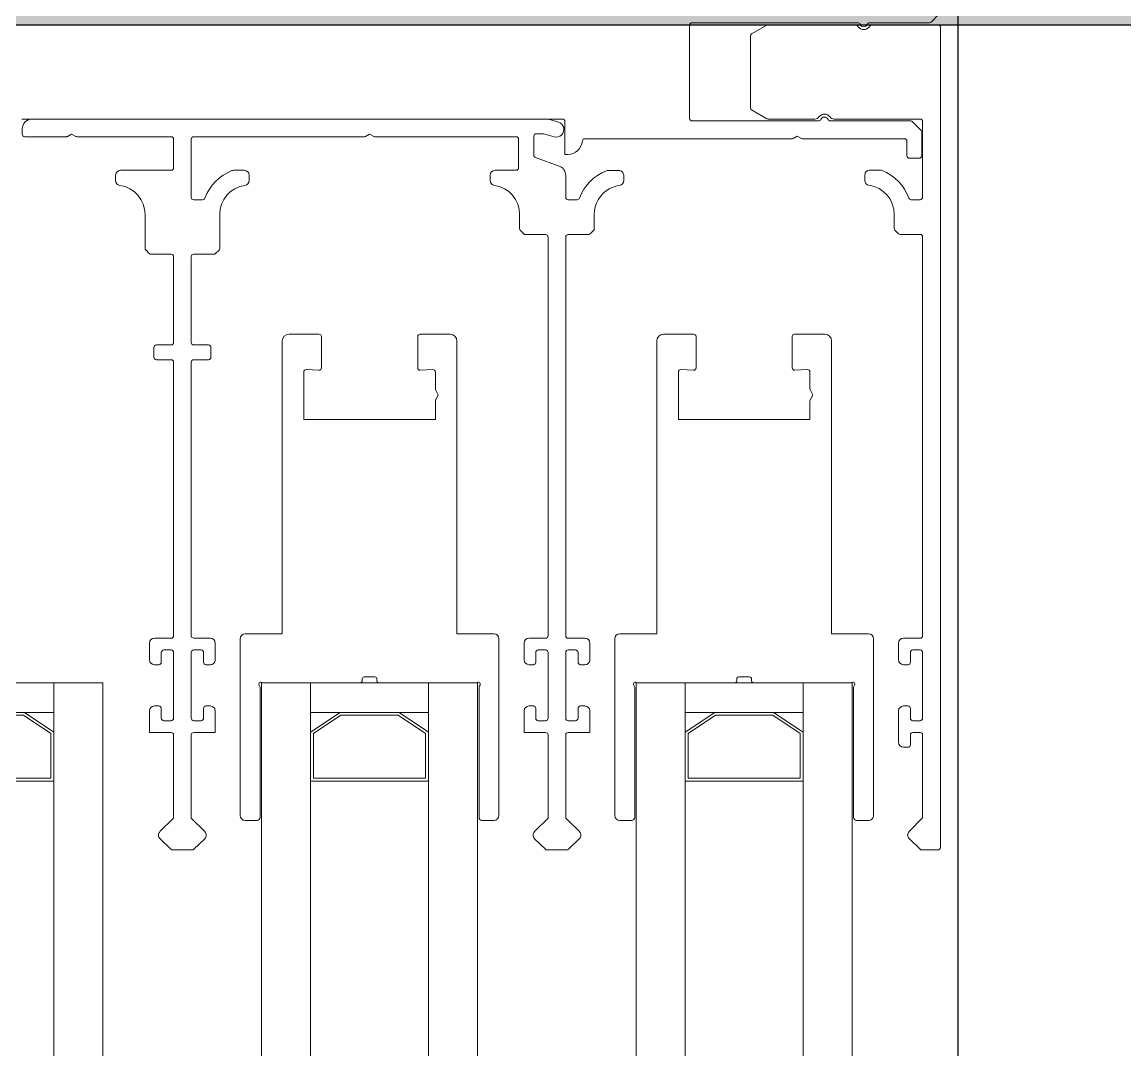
# Model space of a CAD drawing. Header units: centimetres. Extents: x 405464 to 563355, y 50011 to 66875.
# Drawn here: x 518318.74 to 518329.97, y 53068.73 to 53079.19 of the extents above; entities that cross this region are included whole.
import ezdxf
from ezdxf.enums import TextEntityAlignment as Align

# ---------------------------------------------------------------- set-up
doc = ezdxf.new("R2010")
doc.units = ezdxf.units.CM
doc.layers.get('0').update_dxf_attribs({"lineweight": 9})
for name, color, linetype, lineweight in [('0-KRCN-MİMARİ-220526', 8, 'Continuous', 9), ('A_Pencere Doğrama-Ex', 140, 'Continuous', 15), ('GC_Cephe_Sandvic_Panel', 151, 'Continuous', 25), ('M00_Mahal_No$0$MH_Alan', 51, 'Continuous', 9)]:
    doc.layers.add(name, color=color, linetype=linetype, lineweight=lineweight)
doc.layers.add('profil_k', color=30, linetype='Continuous')
doc.styles.add('M00_Mahal_No$0$Kalin01', font='swissk.ttf')
doc.styles.add('M00_Mahal_No$0$Normal', font='swiss.ttf')
doc.styles.add('MAHAL', font='swissc.ttf')

# ---------------------------------------------------------------- blocks, each defined once
blk = doc.blocks.new('1_etap')
at = {"layer": 'profil_k'}
blk.add_hatch(color=8, dxfattribs=at).paths.add_polyline_path([(1451.4, 760.332), (1451.4, 759.8), (1432.612, 759.8), (1428, 759.8), (1428, 760), (1451.2, 760), (1451.2, 760.132), (1449.46, 760.132), (1449.46, 762.332), (1449.66, 762.332), (1449.66, 760.332)])
at = {"color": 8}
for p, q in [((1439.812, 759.913), (1439.727, 759.827)), ((1439.812, 759.913), (1439.727, 759.827)), ((1437.266, 759.795), (1437.266, 758.845)), ((1437.266, 759.795), (1437.266, 758.845)), ((1438.979, 759.82), (1437.291, 759.82)), ((1438.979, 759.82), (1437.291, 759.82)), ((1438.052, 759.797), (1437.897, 759.707)), ((1438.052, 759.797), (1437.897, 759.707)), ((1438.942, 759.8), (1438.064, 759.8)), ((1438.942, 759.8), (1438.064, 759.8)), ((1439.709, 759.82), (1439.099, 759.82)), ((1439.709, 759.82), (1439.099, 759.82)), ((1439.794, 759.8), (1439.137, 759.8)), ((1439.794, 759.8), (1439.137, 759.8)), ((1439.819, 751.425), (1439.819, 759.775)), ((1439.819, 751.425), (1439.819, 759.775)), ((1437.884, 759.686), (1437.884, 758.954)), ((1437.884, 759.686), (1437.884, 758.954)), ((1437.897, 758.933), (1438.052, 758.843)), ((1437.897, 758.933), (1438.052, 758.843)), ((1435.97, 758.84), (1430.464, 758.84)), ((1435.97, 758.84), (1430.464, 758.84)), ((1430.469, 758.74), (1430.469, 758.685)), ((1430.469, 758.74), (1430.469, 758.685)), ((1435.796, 758.84), (1430.569, 758.84)), ((1435.796, 758.84), (1430.569, 758.84)), ((1435.929, 758.809), (1435.852, 758.832)), ((1435.929, 758.809), (1435.852, 758.832)), ((1435.995, 758.48), (1435.995, 758.815)), ((1435.995, 758.48), (1435.995, 758.815)), ((1437.291, 758.82), (1438.579, 758.82)), ((1437.291, 758.82), (1438.579, 758.82)), ((1438.064, 758.84), (1438.542, 758.84)), ((1438.064, 758.84), (1438.542, 758.84)), ((1438.699, 758.82), (1439.519, 758.82)), ((1438.699, 758.82), (1439.519, 758.82)), ((1438.737, 758.84), (1439.614, 758.84)), ((1438.737, 758.84), (1439.614, 758.84)), ((1439.537, 758.813), (1439.622, 758.727)), ((1439.537, 758.813), (1439.622, 758.727)), ((1439.639, 758.815), (1439.639, 758.044)), ((1439.639, 758.815), (1439.639, 758.044)), ((1430.494, 758.66), (1430.918, 758.66)), ((1430.494, 758.66), (1430.918, 758.66)), ((1430.929, 758.663), (1430.971, 758.685)), ((1430.929, 758.663), (1430.971, 758.685)), ((1430.971, 758.685), (1431.013, 758.663)), ((1430.971, 758.685), (1431.013, 758.663)), ((1431.024, 758.66), (1431.985, 758.66)), ((1431.024, 758.66), (1431.985, 758.66)), ((1432.01, 758.635), (1432.01, 758.343)), ((1432.01, 758.635), (1432.01, 758.343)), ((1432.19, 758.635), (1432.19, 758.043)), ((1432.19, 758.635), (1432.19, 758.043)), ((1433.954, 758.66), (1432.215, 758.66)), ((1433.954, 758.66), (1432.215, 758.66)), ((1434.007, 758.685), (1433.966, 758.662)), ((1434.007, 758.685), (1433.966, 758.662)), ((1434.049, 758.662), (1434.007, 758.685)), ((1434.049, 758.662), (1434.007, 758.685)), ((1435.499, 758.66), (1434.06, 758.66)), ((1435.499, 758.66), (1434.06, 758.66)), ((1435.524, 758.343), (1435.524, 758.635)), ((1435.524, 758.343), (1435.524, 758.635)), ((1435.679, 758.66), (1435.68, 758.665)), ((1435.679, 758.66), (1435.68, 758.665)), ((1435.679, 758.472), (1435.679, 758.66)), ((1435.679, 758.472), (1435.679, 758.66)), ((1435.705, 758.69), (1435.763, 758.69)), ((1435.705, 758.69), (1435.763, 758.69)), ((1435.791, 758.686), (1435.885, 758.658)), ((1435.791, 758.686), (1435.885, 758.658)), ((1438.309, 758.64), (1436.199, 758.64)), ((1438.309, 758.64), (1436.199, 758.64)), ((1438.362, 758.665), (1438.321, 758.643)), ((1438.362, 758.665), (1438.321, 758.643)), ((1438.404, 758.643), (1438.362, 758.665)), ((1438.404, 758.643), (1438.362, 758.665)), ((1439.454, 758.64), (1438.416, 758.64)), ((1439.454, 758.64), (1438.416, 758.64)), ((1439.629, 758.71), (1439.629, 758.465)), ((1439.629, 758.71), (1439.629, 758.465)), ((1439.479, 758.465), (1439.479, 758.615)), ((1439.479, 758.465), (1439.479, 758.615)), ((1435.938, 758.36), (1435.696, 758.449)), ((1435.938, 758.36), (1435.696, 758.449)), ((1436.025, 758.48), (1435.995, 758.48)), ((1436.025, 758.48), (1435.995, 758.48)), ((1439.604, 758.44), (1439.504, 758.44)), ((1439.604, 758.44), (1439.504, 758.44)), ((1431.985, 758.318), (1431.47, 758.318)), ((1431.985, 758.318), (1431.47, 758.318)), ((1432.622, 758.318), (1432.73, 758.318)), ((1432.622, 758.318), (1432.73, 758.318)), ((1435.284, 758.318), (1435.499, 758.318)), ((1435.284, 758.318), (1435.499, 758.318)), ((1436.544, 758.317), (1436.436, 758.317)), ((1436.544, 758.317), (1436.436, 758.317)), ((1439.207, 758.319), (1439.099, 758.319)), ((1439.207, 758.319), (1439.099, 758.319)), ((1431.42, 758.268), (1431.42, 758.214)), ((1431.42, 758.268), (1431.42, 758.214)), ((1432.78, 758.268), (1432.78, 758.214)), ((1432.78, 758.268), (1432.78, 758.214)), ((1435.234, 758.214), (1435.234, 758.268)), ((1435.234, 758.214), (1435.234, 758.268)), ((1436.004, 758.043), (1436.004, 758.266)), ((1436.004, 758.043), (1436.004, 758.266)), ((1436.594, 758.214), (1436.594, 758.267)), ((1436.594, 758.214), (1436.594, 758.267)), ((1439.049, 758.269), (1439.049, 758.215)), ((1439.049, 758.269), (1439.049, 758.215)), ((1432.215, 758.018), (1432.306, 758.018)), ((1432.215, 758.018), (1432.306, 758.018)), ((1436.12, 758.018), (1436.029, 758.018)), ((1436.12, 758.018), (1436.029, 758.018)), ((1439.614, 758.019), (1439.523, 758.019)), ((1439.614, 758.019), (1439.523, 758.019)), ((1431.72, 757.868), (1431.72, 757.524)), ((1431.72, 757.868), (1431.72, 757.524)), ((1432.48, 757.868), (1432.48, 757.524)), ((1432.48, 757.868), (1432.48, 757.524)), ((1435.534, 757.724), (1435.534, 757.868)), ((1435.534, 757.724), (1435.534, 757.868)), ((1436.294, 757.724), (1436.294, 757.868)), ((1436.294, 757.724), (1436.294, 757.868)), ((1439.349, 757.869), (1439.349, 757.725)), ((1439.349, 757.869), (1439.349, 757.725)), ((1435.577, 757.671), (1435.542, 757.706)), ((1435.577, 757.671), (1435.542, 757.706)), ((1435.799, 757.664), (1435.595, 757.664)), ((1435.799, 757.664), (1435.595, 757.664)), ((1435.824, 753.58), (1435.824, 757.639)), ((1435.824, 753.58), (1435.824, 757.639)), ((1436.004, 753.578), (1436.004, 757.639)), ((1436.004, 753.578), (1436.004, 757.639)), ((1436.029, 757.664), (1436.234, 757.664)), ((1436.029, 757.664), (1436.234, 757.664)), ((1436.252, 757.671), (1436.287, 757.706)), ((1436.252, 757.671), (1436.287, 757.706)), ((1439.356, 757.708), (1439.392, 757.672)), ((1439.356, 757.708), (1439.392, 757.672)), ((1439.41, 757.665), (1439.614, 757.665)), ((1439.41, 757.665), (1439.614, 757.665)), ((1439.639, 757.64), (1439.639, 753.58)), ((1439.639, 757.64), (1439.639, 753.58)), ((1431.727, 757.507), (1431.763, 757.471)), ((1431.727, 757.507), (1431.763, 757.471)), ((1432.473, 757.506), (1432.437, 757.471)), ((1432.473, 757.506), (1432.437, 757.471)), ((1431.78, 757.464), (1431.985, 757.464)), ((1431.78, 757.464), (1431.985, 757.464)), ((1432.01, 757.439), (1432.01, 756.565)), ((1432.01, 757.439), (1432.01, 756.565)), ((1432.19, 757.439), (1432.19, 756.565)), ((1432.19, 757.439), (1432.19, 756.565)), ((1432.42, 757.464), (1432.215, 757.464)), ((1432.42, 757.464), (1432.215, 757.464)), ((1433.491, 756.65), (1433.186, 756.65)), ((1433.491, 756.65), (1433.186, 756.65)), ((1433.491, 756.65), (1433.186, 756.65)), ((1433.491, 756.65), (1433.186, 756.65)), ((1433.516, 756.308), (1433.516, 756.625)), ((1433.516, 756.308), (1433.516, 756.625)), ((1433.516, 756.308), (1433.516, 756.625)), ((1433.516, 756.308), (1433.516, 756.625)), ((1434.496, 756.625), (1434.496, 756.308)), ((1434.496, 756.625), (1434.496, 756.308)), ((1434.496, 756.625), (1434.496, 756.308)), ((1434.496, 756.625), (1434.496, 756.308)), ((1434.826, 756.65), (1434.521, 756.65)), ((1434.826, 756.65), (1434.521, 756.65)), ((1434.826, 756.65), (1434.521, 756.65)), ((1434.826, 756.65), (1434.521, 756.65)), ((1437.306, 756.65), (1437.001, 756.65)), ((1437.306, 756.65), (1437.001, 756.65)), ((1437.331, 756.308), (1437.331, 756.625)), ((1437.331, 756.308), (1437.331, 756.625)), ((1438.311, 756.625), (1438.311, 756.308)), ((1438.311, 756.625), (1438.311, 756.308)), ((1438.641, 756.65), (1438.336, 756.65)), ((1438.641, 756.65), (1438.336, 756.65)), ((1431.81, 756.515), (1431.81, 756.415)), ((1431.81, 756.515), (1431.81, 756.415)), ((1431.985, 756.54), (1431.835, 756.54)), ((1431.985, 756.54), (1431.835, 756.54)), ((1432.215, 756.54), (1432.365, 756.54)), ((1432.215, 756.54), (1432.365, 756.54)), ((1432.39, 756.515), (1432.39, 756.415)), ((1432.39, 756.515), (1432.39, 756.415)), ((1433.116, 756.58), (1433.116, 753.6)), ((1433.116, 756.58), (1433.116, 753.6)), ((1433.116, 756.58), (1433.116, 753.6)), ((1433.116, 756.58), (1433.116, 753.6)), ((1434.896, 753.6), (1434.896, 756.58)), ((1434.896, 753.6), (1434.896, 756.58)), ((1434.896, 753.6), (1434.896, 756.58)), ((1434.896, 753.6), (1434.896, 756.58)), ((1436.931, 756.58), (1436.931, 753.6)), ((1436.931, 756.58), (1436.931, 753.6)), ((1438.711, 753.6), (1438.711, 756.58)), ((1438.711, 753.6), (1438.711, 756.58)), ((1431.835, 756.39), (1431.985, 756.39)), ((1431.835, 756.39), (1431.985, 756.39)), ((1432.365, 756.39), (1432.215, 756.39)), ((1432.365, 756.39), (1432.215, 756.39)), ((1432.01, 756.365), (1432.01, 753.58)), ((1432.01, 756.365), (1432.01, 753.58)), ((1432.19, 756.365), (1432.19, 753.58)), ((1432.19, 756.365), (1432.19, 753.58)), ((1433.362, 756.29), (1433.49, 756.283)), ((1433.362, 756.29), (1433.49, 756.283)), ((1433.362, 756.29), (1433.49, 756.283)), ((1433.362, 756.29), (1433.49, 756.283)), ((1434.523, 756.283), (1434.65, 756.29)), ((1434.523, 756.283), (1434.65, 756.29)), ((1434.523, 756.283), (1434.65, 756.29)), ((1434.523, 756.283), (1434.65, 756.29)), ((1437.177, 756.29), (1437.305, 756.283)), ((1437.177, 756.29), (1437.305, 756.283)), ((1438.338, 756.283), (1438.465, 756.29)), ((1438.338, 756.283), (1438.465, 756.29)), ((1433.336, 755.782), (1433.336, 756.265)), ((1433.336, 755.782), (1433.336, 756.265)), ((1433.336, 755.782), (1433.336, 756.265)), ((1433.336, 755.782), (1433.336, 756.265)), ((1434.676, 756.265), (1434.676, 756.092)), ((1434.676, 756.265), (1434.676, 756.092)), ((1434.676, 756.265), (1434.676, 756.092)), ((1434.676, 756.265), (1434.676, 756.092)), ((1437.151, 755.782), (1437.151, 756.265)), ((1437.151, 755.782), (1437.151, 756.265)), ((1438.491, 756.265), (1438.491, 756.092)), ((1438.491, 756.265), (1438.491, 756.092)), ((1434.68, 756.08), (1434.706, 756.031)), ((1434.68, 756.08), (1434.706, 756.031)), ((1434.68, 756.08), (1434.706, 756.031)), ((1434.68, 756.08), (1434.706, 756.031)), ((1438.495, 756.08), (1438.521, 756.031)), ((1438.495, 756.08), (1438.521, 756.031)), ((1434.676, 755.971), (1434.676, 755.782)), ((1434.676, 755.971), (1434.676, 755.782)), ((1434.676, 755.971), (1434.676, 755.782)), ((1434.676, 755.971), (1434.676, 755.782)), ((1434.706, 756.031), (1434.68, 755.983)), ((1434.706, 756.031), (1434.68, 755.983)), ((1434.706, 756.031), (1434.68, 755.983)), ((1434.706, 756.031), (1434.68, 755.983)), ((1438.491, 755.971), (1438.491, 755.782)), ((1438.491, 755.971), (1438.491, 755.782)), ((1438.521, 756.031), (1438.495, 755.983)), ((1438.521, 756.031), (1438.495, 755.983)), ((1434.676, 755.782), (1433.336, 755.782)), ((1434.676, 755.782), (1433.336, 755.782)), ((1434.676, 755.782), (1433.336, 755.782)), ((1434.676, 755.782), (1433.336, 755.782)), ((1438.491, 755.782), (1437.151, 755.782)), ((1438.491, 755.782), (1437.151, 755.782)), ((1433.116, 753.6), (1432.739, 753.6)), ((1433.116, 753.6), (1432.739, 753.6)), ((1433.116, 753.6), (1432.739, 753.6)), ((1433.116, 753.6), (1432.739, 753.6)), ((1435.273, 753.6), (1434.896, 753.6)), ((1435.273, 753.6), (1434.896, 753.6)), ((1435.273, 753.6), (1434.896, 753.6)), ((1435.273, 753.6), (1434.896, 753.6)), ((1436.931, 753.6), (1436.554, 753.6)), ((1436.931, 753.6), (1436.554, 753.6)), ((1439.088, 753.6), (1438.711, 753.6)), ((1439.088, 753.6), (1438.711, 753.6)), ((1431.765, 753.505), (1431.765, 753.335)), ((1431.765, 753.505), (1431.765, 753.335)), ((1431.985, 753.555), (1431.815, 753.555)), ((1431.985, 753.555), (1431.815, 753.555)), ((1432.215, 753.555), (1432.385, 753.555)), ((1432.215, 753.555), (1432.385, 753.555)), ((1432.435, 753.505), (1432.435, 753.335)), ((1432.435, 753.505), (1432.435, 753.335)), ((1432.689, 753.55), (1432.689, 751.75)), ((1432.689, 753.55), (1432.689, 751.75)), ((1432.689, 753.55), (1432.689, 751.75)), ((1432.689, 753.55), (1432.689, 751.75)), ((1435.323, 751.75), (1435.323, 753.55)), ((1435.323, 751.75), (1435.323, 753.55)), ((1435.323, 751.75), (1435.323, 753.55)), ((1435.323, 751.75), (1435.323, 753.55)), ((1435.579, 753.335), (1435.579, 753.505)), ((1435.579, 753.335), (1435.579, 753.505)), ((1435.629, 753.555), (1435.799, 753.555)), ((1435.629, 753.555), (1435.799, 753.555)), ((1436.199, 753.555), (1436.029, 753.555)), ((1436.199, 753.555), (1436.029, 753.555)), ((1436.249, 753.335), (1436.249, 753.505)), ((1436.249, 753.335), (1436.249, 753.505)), ((1436.504, 753.55), (1436.504, 751.75)), ((1436.504, 753.55), (1436.504, 751.75)), ((1439.138, 751.75), (1439.138, 753.55)), ((1439.138, 751.75), (1439.138, 753.55)), ((1439.394, 753.505), (1439.394, 753.335)), ((1439.394, 753.505), (1439.394, 753.335)), ((1439.614, 753.555), (1439.444, 753.555)), ((1439.614, 753.555), (1439.444, 753.555)), ((1431.885, 753.31), (1431.885, 753.41)), ((1431.885, 753.31), (1431.885, 753.41)), ((1431.91, 753.435), (1431.985, 753.435)), ((1431.91, 753.435), (1431.985, 753.435)), ((1432.01, 753.41), (1432.01, 752.74)), ((1432.01, 753.41), (1432.01, 752.74)), ((1432.19, 753.41), (1432.19, 752.74)), ((1432.19, 753.41), (1432.19, 752.74)), ((1432.29, 753.435), (1432.215, 753.435)), ((1432.29, 753.435), (1432.215, 753.435)), ((1432.315, 753.31), (1432.315, 753.41)), ((1432.315, 753.31), (1432.315, 753.41)), ((1435.699, 753.41), (1435.699, 753.31)), ((1435.699, 753.41), (1435.699, 753.31)), ((1435.799, 753.435), (1435.724, 753.435)), ((1435.799, 753.435), (1435.724, 753.435)), ((1435.824, 752.74), (1435.824, 753.41)), ((1435.824, 752.74), (1435.824, 753.41)), ((1436.004, 752.738), (1436.004, 753.411)), ((1436.004, 752.738), (1436.004, 753.411)), ((1436.029, 753.435), (1436.104, 753.435)), ((1436.029, 753.435), (1436.104, 753.435)), ((1436.129, 753.41), (1436.129, 753.31)), ((1436.129, 753.41), (1436.129, 753.31)), ((1439.514, 753.31), (1439.514, 753.41)), ((1439.514, 753.31), (1439.514, 753.41)), ((1439.539, 753.435), (1439.614, 753.435)), ((1439.539, 753.435), (1439.614, 753.435)), ((1439.639, 753.41), (1439.639, 752.74)), ((1439.639, 753.41), (1439.639, 752.74)), ((1431.815, 753.285), (1431.86, 753.285)), ((1431.815, 753.285), (1431.86, 753.285)), ((1432.385, 753.285), (1432.34, 753.285)), ((1432.385, 753.285), (1432.34, 753.285)), ((1435.674, 753.285), (1435.629, 753.285)), ((1435.674, 753.285), (1435.629, 753.285)), ((1436.154, 753.285), (1436.199, 753.285)), ((1436.154, 753.285), (1436.199, 753.285)), ((1439.444, 753.285), (1439.489, 753.285)), ((1439.444, 753.285), (1439.489, 753.285)), ((1433.931, 753.12), (1433.931, 753.14)), ((1433.931, 753.12), (1433.931, 753.14)), ((1433.931, 753.12), (1433.931, 753.14)), ((1433.931, 753.12), (1433.931, 753.14)), ((1433.951, 753.16), (1434.061, 753.16)), ((1433.951, 753.16), (1434.061, 753.16)), ((1433.951, 753.16), (1434.061, 753.16)), ((1433.951, 753.16), (1434.061, 753.16)), ((1434.081, 753.14), (1434.081, 753.12)), ((1434.081, 753.14), (1434.081, 753.12)), ((1434.081, 753.14), (1434.081, 753.12)), ((1434.081, 753.14), (1434.081, 753.12)), ((1437.746, 753.12), (1437.746, 753.14)), ((1437.746, 753.12), (1437.746, 753.14)), ((1437.766, 753.16), (1437.876, 753.16)), ((1437.766, 753.16), (1437.876, 753.16)), ((1437.896, 753.14), (1437.896, 753.12)), ((1437.896, 753.14), (1437.896, 753.12)), ((1432.891, 751.73), (1432.891, 753.058)), ((1432.891, 751.73), (1432.891, 753.058)), ((1432.891, 751.73), (1432.891, 753.058)), ((1432.891, 751.73), (1432.891, 753.058)), ((1432.918, 753.1), (1433.911, 753.1)), ((1432.918, 753.1), (1433.911, 753.1)), ((1432.918, 753.1), (1433.911, 753.1)), ((1432.918, 753.1), (1433.911, 753.1)), ((1434.101, 753.1), (1435.094, 753.1)), ((1434.101, 753.1), (1435.094, 753.1)), ((1434.101, 753.1), (1435.094, 753.1)), ((1434.101, 753.1), (1435.094, 753.1)), ((1435.121, 753.058), (1435.121, 751.73)), ((1435.121, 753.058), (1435.121, 751.73)), ((1435.121, 753.058), (1435.121, 751.73)), ((1435.121, 753.058), (1435.121, 751.73)), ((1436.706, 751.73), (1436.706, 753.058)), ((1436.706, 751.73), (1436.706, 753.058)), ((1436.733, 753.1), (1437.726, 753.1)), ((1436.733, 753.1), (1437.726, 753.1)), ((1437.916, 753.1), (1438.909, 753.1)), ((1437.916, 753.1), (1438.909, 753.1)), ((1438.936, 753.058), (1438.936, 751.73)), ((1438.936, 753.058), (1438.936, 751.73)), ((1431.764, 752.815), (1431.764, 752.595)), ((1431.764, 752.815), (1431.764, 752.595)), ((1431.86, 752.865), (1431.814, 752.865)), ((1431.86, 752.865), (1431.814, 752.865)), ((1431.885, 752.74), (1431.885, 752.84)), ((1431.885, 752.74), (1431.885, 752.84)), ((1432.315, 752.74), (1432.315, 752.84)), ((1432.315, 752.74), (1432.315, 752.84)), ((1432.34, 752.865), (1432.385, 752.865)), ((1432.34, 752.865), (1432.385, 752.865)), ((1432.435, 752.815), (1432.435, 752.595)), ((1432.435, 752.815), (1432.435, 752.595)), ((1435.579, 752.595), (1435.579, 752.815)), ((1435.579, 752.595), (1435.579, 752.815)), ((1435.629, 752.865), (1435.674, 752.865)), ((1435.629, 752.865), (1435.674, 752.865)), ((1435.699, 752.84), (1435.699, 752.74)), ((1435.699, 752.84), (1435.699, 752.74)), ((1436.129, 752.84), (1436.129, 752.74)), ((1436.129, 752.84), (1436.129, 752.74)), ((1436.199, 752.865), (1436.154, 752.865)), ((1436.199, 752.865), (1436.154, 752.865)), ((1436.249, 752.595), (1436.249, 752.815)), ((1436.249, 752.595), (1436.249, 752.815)), ((1439.394, 752.815), (1439.394, 752.495)), ((1439.394, 752.815), (1439.394, 752.495)), ((1439.489, 752.865), (1439.444, 752.865)), ((1439.489, 752.865), (1439.444, 752.865)), ((1439.514, 752.74), (1439.514, 752.84)), ((1439.514, 752.74), (1439.514, 752.84)), ((1431.985, 752.715), (1431.91, 752.715)), ((1431.985, 752.715), (1431.91, 752.715)), ((1432.215, 752.715), (1432.29, 752.715)), ((1432.215, 752.715), (1432.29, 752.715)), ((1435.724, 752.715), (1435.799, 752.715)), ((1435.724, 752.715), (1435.799, 752.715)), ((1436.104, 752.715), (1436.029, 752.715)), ((1436.104, 752.715), (1436.029, 752.715)), ((1439.614, 752.715), (1439.539, 752.715)), ((1439.614, 752.715), (1439.539, 752.715)), ((1431.764, 752.595), (1431.985, 752.595)), ((1431.764, 752.595), (1431.985, 752.595)), ((1432.01, 752.57), (1432.01, 751.724)), ((1432.01, 752.57), (1432.01, 751.724)), ((1432.19, 752.57), (1432.19, 751.724)), ((1432.19, 752.57), (1432.19, 751.724)), ((1432.435, 752.595), (1432.215, 752.595)), ((1432.435, 752.595), (1432.215, 752.595)), ((1435.799, 752.595), (1435.579, 752.595)), ((1435.799, 752.595), (1435.579, 752.595)), ((1435.824, 751.724), (1435.824, 752.57)), ((1435.824, 751.724), (1435.824, 752.57)), ((1436.004, 751.724), (1436.004, 752.571)), ((1436.004, 751.724), (1436.004, 752.571)), ((1436.029, 752.595), (1436.249, 752.595)), ((1436.029, 752.595), (1436.249, 752.595)), ((1439.514, 752.47), (1439.514, 752.57)), ((1439.514, 752.47), (1439.514, 752.57)), ((1439.539, 752.595), (1439.614, 752.595)), ((1439.539, 752.595), (1439.614, 752.595)), ((1439.639, 752.57), (1439.639, 751.725)), ((1439.639, 752.57), (1439.639, 751.725)), ((1439.444, 752.445), (1439.489, 752.445)), ((1439.444, 752.445), (1439.489, 752.445)), ((1432.01, 751.724), (1431.871, 751.586)), ((1432.01, 751.724), (1431.871, 751.586)), ((1432.329, 751.586), (1432.19, 751.724)), ((1432.329, 751.586), (1432.19, 751.724)), ((1432.739, 751.7), (1432.861, 751.7)), ((1432.739, 751.7), (1432.861, 751.7)), ((1432.739, 751.7), (1432.861, 751.7)), ((1432.739, 751.7), (1432.861, 751.7)), ((1435.151, 751.7), (1435.273, 751.7)), ((1435.151, 751.7), (1435.273, 751.7)), ((1435.151, 751.7), (1435.273, 751.7)), ((1435.151, 751.7), (1435.273, 751.7)), ((1435.824, 751.724), (1435.686, 751.586)), ((1435.824, 751.724), (1435.686, 751.586)), ((1436.143, 751.586), (1436.004, 751.724)), ((1436.143, 751.586), (1436.004, 751.724)), ((1436.554, 751.7), (1436.676, 751.7)), ((1436.554, 751.7), (1436.676, 751.7)), ((1438.966, 751.7), (1439.088, 751.7)), ((1438.966, 751.7), (1439.088, 751.7)), ((1439.639, 751.725), (1439.501, 751.586)), ((1439.639, 751.725), (1439.501, 751.586)), ((1431.872, 751.514), (1431.983, 751.407)), ((1431.872, 751.514), (1431.983, 751.407)), ((1432.217, 751.407), (1432.328, 751.514)), ((1432.217, 751.407), (1432.328, 751.514)), ((1435.686, 751.514), (1435.797, 751.407)), ((1435.686, 751.514), (1435.797, 751.407)), ((1436.031, 751.407), (1436.142, 751.514)), ((1436.031, 751.407), (1436.142, 751.514)), ((1439.501, 751.515), (1439.613, 751.407)), ((1439.501, 751.515), (1439.613, 751.407)), ((1432.001, 751.4), (1432.199, 751.4)), ((1432.001, 751.4), (1432.199, 751.4)), ((1435.815, 751.4), (1436.014, 751.4)), ((1435.815, 751.4), (1436.014, 751.4)), ((1439.63, 751.4), (1439.794, 751.4)), ((1439.63, 751.4), (1439.794, 751.4))]:
    blk.add_line(p, q, dxfattribs=at)
for points in [[(1429.591, 753.1), (1429.591, 752.8), (1430.791, 752.8), (1430.791, 753.1)], [(1431.291, 434.55), (1431.291, 753.1), (1430.791, 753.1), (1430.791, 434.55)], [(1433.406, 434.55), (1433.406, 753.1), (1432.906, 753.1), (1432.906, 434.55)], [(1433.406, 753.1), (1433.406, 752.8), (1434.606, 752.8), (1434.606, 753.1)], [(1435.106, 434.55), (1435.106, 753.1), (1434.606, 753.1), (1434.606, 434.55)], [(1437.221, 434.55), (1437.221, 753.1), (1436.721, 753.1), (1436.721, 434.55)], [(1437.221, 753.1), (1437.221, 752.8), (1438.421, 752.8), (1438.421, 753.1)], [(1438.921, 434.55), (1438.921, 753.1), (1438.421, 753.1), (1438.421, 434.55)], [(1430.791, 752.6), (1430.491, 752.8), (1429.891, 752.8), (1429.591, 752.6), (1429.591, 752.1), (1430.791, 752.1)], [(1434.606, 752.6), (1434.306, 752.8), (1433.706, 752.8), (1433.406, 752.6), (1433.406, 752.1), (1434.606, 752.1)], [(1438.421, 752.6), (1438.121, 752.8), (1437.521, 752.8), (1437.221, 752.6), (1437.221, 752.1), (1438.421, 752.1)], [(1430.761, 752.584), (1430.482, 752.77), (1429.9, 752.77), (1429.621, 752.584), (1429.621, 752.13), (1430.761, 752.13)], [(1434.576, 752.584), (1434.297, 752.77), (1433.715, 752.77), (1433.436, 752.584), (1433.436, 752.13), (1434.576, 752.13)], [(1438.391, 752.584), (1438.112, 752.77), (1437.53, 752.77), (1437.251, 752.584), (1437.251, 752.13), (1438.391, 752.13)]]:
    blk.add_lwpolyline(points, close=True, dxfattribs=at)
for centre, radius, start, end in [((1437.291, 759.795), 0.025, 90, 180), ((1437.291, 759.795), 0.025, 90, 180), ((1438.064, 759.775), 0.025, 90, 120), ((1438.064, 759.775), 0.025, 90, 120), ((1438.942, 759.75), 0.05, 35.6853, 90), ((1438.942, 759.75), 0.05, 35.6853, 90), ((1438.979, 759.795), 0.025, 22.6199, 90), ((1438.979, 759.795), 0.025, 22.6199, 90), ((1439.039, 759.82), 0.07, 215.6853, 324.3147), ((1439.039, 759.82), 0.07, 215.6853, 324.3147), ((1439.039, 759.82), 0.04, 202.6199, 337.3801), ((1439.039, 759.82), 0.04, 202.6199, 337.3801), ((1439.099, 759.795), 0.025, 90, 157.3801), ((1439.099, 759.795), 0.025, 90, 157.3801), ((1439.137, 759.75), 0.05, 90, 144.3147), ((1439.137, 759.75), 0.05, 90, 144.3147), ((1439.709, 759.845), 0.025, 270, 315), ((1439.709, 759.845), 0.025, 270, 315), ((1439.794, 759.775), 0.025, 0, 90), ((1439.794, 759.775), 0.025, 0, 90), ((1437.909, 759.686), 0.025, 120, 180), ((1437.909, 759.686), 0.025, 120, 180), ((1437.909, 758.954), 0.025, 180, 240), ((1437.909, 758.954), 0.025, 180, 240), ((1438.542, 758.89), 0.05, 270, 324.3147), ((1438.542, 758.89), 0.05, 270, 324.3147), ((1438.639, 758.82), 0.07, 35.6853, 144.3147), ((1438.639, 758.82), 0.07, 35.6853, 144.3147), ((1438.639, 758.82), 0.04, 22.6199, 157.3801), ((1438.639, 758.82), 0.04, 22.6199, 157.3801), ((1438.737, 758.89), 0.05, 215.6853, 270), ((1438.737, 758.89), 0.05, 215.6853, 270), ((1430.569, 758.74), 0.1, 90, 180), ((1430.569, 758.74), 0.1, 90, 180), ((1435.796, 758.64), 0.2, 73.7618, 90), ((1435.796, 758.64), 0.2, 73.7618, 90), ((1435.907, 758.734), 0.0788, 253.7618, 73.7618), ((1435.907, 758.734), 0.0788, 253.7618, 73.7618), ((1435.97, 758.815), 0.025, 0, 90), ((1435.97, 758.815), 0.025, 0, 90), ((1437.291, 758.845), 0.025, 180, 270), ((1437.291, 758.845), 0.025, 180, 270), ((1438.064, 758.865), 0.025, 240, 270), ((1438.064, 758.865), 0.025, 240, 270), ((1438.579, 758.845), 0.025, 270, 337.3801), ((1438.579, 758.845), 0.025, 270, 337.3801), ((1438.699, 758.845), 0.025, 202.6199, 270), ((1438.699, 758.845), 0.025, 202.6199, 270), ((1439.519, 758.795), 0.025, 45, 90), ((1439.519, 758.795), 0.025, 45, 90), ((1439.614, 758.815), 0.025, 0, 90), ((1439.614, 758.815), 0.025, 0, 90), ((1430.494, 758.685), 0.025, 180, 270), ((1430.494, 758.685), 0.025, 180, 270), ((1430.918, 758.685), 0.025, 270, 298), ((1430.918, 758.685), 0.025, 270, 298), ((1431.024, 758.685), 0.025, 242, 270), ((1431.024, 758.685), 0.025, 242, 270), ((1431.985, 758.635), 0.025, 0, 90), ((1431.985, 758.635), 0.025, 0, 90), ((1432.215, 758.635), 0.025, 90, 180.0077), ((1432.215, 758.635), 0.025, 90, 180.0077), ((1433.954, 758.685), 0.025, 270, 298), ((1433.954, 758.685), 0.025, 270, 298), ((1434.06, 758.685), 0.025, 242, 270), ((1434.06, 758.685), 0.025, 242, 270), ((1435.499, 758.635), 0.025, 0, 90), ((1435.499, 758.635), 0.025, 0, 90), ((1435.705, 758.665), 0.025, 89.9677, 179.9677), ((1435.705, 758.665), 0.025, 89.9677, 179.9677), ((1435.763, 758.59), 0.1, 73.7618, 89.9677), ((1435.763, 758.59), 0.1, 73.7618, 89.9677), ((1436.199, 758.615), 0.025, 90, 175.0829), ((1436.199, 758.615), 0.025, 90, 175.0829), ((1438.309, 758.665), 0.025, 270, 298.0094), ((1438.309, 758.665), 0.025, 270, 298.0094), ((1438.416, 758.665), 0.025, 241.9906, 270), ((1438.416, 758.665), 0.025, 241.9906, 270), ((1439.454, 758.615), 0.025, 0, 90), ((1439.454, 758.615), 0.025, 0, 90), ((1439.604, 758.71), 0.025, 0, 45), ((1439.604, 758.71), 0.025, 0, 45), ((1436.025, 758.63), 0.15, 270, 355.0829), ((1436.025, 758.63), 0.15, 270, 355.0829), ((1435.704, 758.472), 0.025, 179.9677, 249.9677), ((1435.704, 758.472), 0.025, 179.9677, 249.9677), ((1439.504, 758.465), 0.025, 180, 270), ((1439.504, 758.465), 0.025, 180, 270), ((1439.604, 758.465), 0.025, 270, 0), ((1439.604, 758.465), 0.025, 270, 0), ((1431.47, 758.268), 0.05, 90, 180), ((1431.47, 758.268), 0.05, 90, 180), ((1431.985, 758.343), 0.025, 270, 0), ((1431.985, 758.343), 0.025, 270, 0), ((1432.78, 757.868), 0.48, 111.5289, 159.7245), ((1432.78, 757.868), 0.48, 111.5289, 159.7245), ((1432.622, 758.268), 0.05, 90, 111.5289), ((1432.622, 758.268), 0.05, 90, 111.5289), ((1432.73, 758.268), 0.05, 0, 90), ((1432.73, 758.268), 0.05, 0, 90), ((1435.284, 758.268), 0.05, 90, 180), ((1435.284, 758.268), 0.05, 90, 180), ((1435.499, 758.343), 0.025, 270, 0), ((1435.499, 758.343), 0.025, 270, 0), ((1435.904, 758.266), 0.1, 359.9677, 69.9677), ((1435.904, 758.266), 0.1, 359.9677, 69.9677), ((1436.594, 757.867), 0.48, 111.4966, 159.6922), ((1436.594, 757.867), 0.48, 111.4966, 159.6922), ((1436.436, 758.267), 0.05, 89.9677, 111.4966), ((1436.436, 758.267), 0.05, 89.9677, 111.4966), ((1436.544, 758.267), 0.05, 359.9677, 89.9677), ((1436.544, 758.267), 0.05, 359.9677, 89.9677), ((1439.099, 758.269), 0.05, 90, 180), ((1439.099, 758.269), 0.05, 90, 180), ((1439.207, 758.269), 0.05, 68.4711, 90), ((1439.207, 758.269), 0.05, 68.4711, 90), ((1439.049, 757.869), 0.48, 20.2755, 68.4711), ((1439.049, 757.869), 0.48, 20.2755, 68.4711), ((1431.47, 758.214), 0.05, 180, 261.7868), ((1431.47, 758.214), 0.05, 180, 261.7868), ((1432.73, 758.214), 0.05, 278.2132, 0), ((1432.73, 758.214), 0.05, 278.2132, 0), ((1435.284, 758.214), 0.05, 180, 261.7868), ((1435.284, 758.214), 0.05, 180, 261.7868), ((1436.544, 758.214), 0.05, 278.1809, 359.9677), ((1436.544, 758.214), 0.05, 278.1809, 359.9677), ((1439.099, 758.215), 0.05, 180, 261.7868), ((1439.099, 758.215), 0.05, 180, 261.7868), ((1431.42, 757.868), 0.3, 0, 81.7868), ((1431.42, 757.868), 0.3, 0, 81.7868), ((1432.78, 757.868), 0.3, 98.2132, 180), ((1432.78, 757.868), 0.3, 98.2132, 180), ((1435.234, 757.868), 0.3, 0, 81.7868), ((1435.234, 757.868), 0.3, 0, 81.7868), ((1436.594, 757.868), 0.3, 119.6964, 180), ((1436.594, 757.868), 0.3, 119.6964, 180), ((1436.594, 757.867), 0.3, 98.1809, 119.5865), ((1436.594, 757.867), 0.3, 98.1809, 119.5865), ((1439.049, 757.869), 0.3, 0, 81.7868), ((1439.049, 757.869), 0.3, 0, 81.7868), ((1432.215, 758.043), 0.025, 180.0077, 270), ((1432.215, 758.043), 0.025, 180.0077, 270), ((1432.306, 758.043), 0.025, 270, 339.7245), ((1432.306, 758.043), 0.025, 270, 339.7245), ((1436.029, 758.043), 0.025, 179.9677, 269.9677), ((1436.029, 758.043), 0.025, 179.9677, 269.9677), ((1436.12, 758.043), 0.025, 269.9677, 339.6922), ((1436.12, 758.043), 0.025, 269.9677, 339.6922), ((1439.523, 758.044), 0.025, 200.2755, 270), ((1439.523, 758.044), 0.025, 200.2755, 270), ((1439.614, 758.044), 0.025, 270, 359.9922), ((1439.614, 758.044), 0.025, 270, 359.9922), ((1435.559, 757.724), 0.025, 180, 225), ((1435.559, 757.724), 0.025, 180, 225), ((1435.595, 757.689), 0.025, 225, 270), ((1435.595, 757.689), 0.025, 225, 270), ((1435.799, 757.639), 0.025, 0, 90), ((1435.799, 757.639), 0.025, 0, 90), ((1436.029, 757.639), 0.025, 90, 180), ((1436.029, 757.639), 0.025, 90, 180), ((1436.234, 757.689), 0.025, 270, 315), ((1436.234, 757.689), 0.025, 270, 315), ((1436.269, 757.724), 0.025, 315, 0), ((1436.269, 757.724), 0.025, 315, 0), ((1439.374, 757.725), 0.025, 180, 225), ((1439.374, 757.725), 0.025, 180, 225), ((1439.41, 757.69), 0.025, 225, 270), ((1439.41, 757.69), 0.025, 225, 270), ((1439.614, 757.64), 0.025, 0, 90), ((1439.614, 757.64), 0.025, 0, 90), ((1431.745, 757.524), 0.025, 180, 225), ((1431.745, 757.524), 0.025, 180, 225), ((1432.455, 757.524), 0.025, 315, 0), ((1432.455, 757.524), 0.025, 315, 0), ((1431.78, 757.489), 0.025, 225, 270), ((1431.78, 757.489), 0.025, 225, 270), ((1431.985, 757.439), 0.025, 0, 90), ((1431.985, 757.439), 0.025, 0, 90), ((1432.215, 757.439), 0.025, 90, 180), ((1432.215, 757.439), 0.025, 90, 180), ((1432.42, 757.489), 0.025, 270, 315), ((1432.42, 757.489), 0.025, 270, 315), ((1433.186, 756.58), 0.07, 90, 180), ((1433.186, 756.58), 0.07, 90, 180), ((1433.186, 756.58), 0.07, 90, 180), ((1433.186, 756.58), 0.07, 90, 180), ((1433.491, 756.625), 0.025, 0, 90), ((1433.491, 756.625), 0.025, 0, 90), ((1433.491, 756.625), 0.025, 0, 90), ((1433.491, 756.625), 0.025, 0, 90), ((1434.521, 756.625), 0.025, 90, 180), ((1434.521, 756.625), 0.025, 90, 180), ((1434.521, 756.625), 0.025, 90, 180), ((1434.521, 756.625), 0.025, 90, 180), ((1434.826, 756.58), 0.07, 0, 90), ((1434.826, 756.58), 0.07, 0, 90), ((1434.826, 756.58), 0.07, 0, 90), ((1434.826, 756.58), 0.07, 0, 90), ((1437.001, 756.58), 0.07, 90, 180), ((1437.001, 756.58), 0.07, 90, 180), ((1437.306, 756.625), 0.025, 0, 90), ((1437.306, 756.625), 0.025, 0, 90), ((1438.336, 756.625), 0.025, 90, 180), ((1438.336, 756.625), 0.025, 90, 180), ((1438.641, 756.58), 0.07, 0, 90), ((1438.641, 756.58), 0.07, 0, 90), ((1431.835, 756.515), 0.025, 90, 180), ((1431.835, 756.515), 0.025, 90, 180), ((1431.985, 756.565), 0.025, 270, 0), ((1431.985, 756.565), 0.025, 270, 0), ((1432.215, 756.565), 0.025, 180, 270), ((1432.215, 756.565), 0.025, 180, 270), ((1432.365, 756.515), 0.025, 0, 90), ((1432.365, 756.515), 0.025, 0, 90), ((1431.835, 756.415), 0.025, 180, 270), ((1431.835, 756.415), 0.025, 180, 270), ((1431.985, 756.365), 0.025, 0, 90), ((1431.985, 756.365), 0.025, 0, 90), ((1432.215, 756.365), 0.025, 90, 180), ((1432.215, 756.365), 0.025, 90, 180), ((1432.365, 756.415), 0.025, 270, 0), ((1432.365, 756.415), 0.025, 270, 0), ((1433.361, 756.265), 0.025, 87, 180), ((1433.361, 756.265), 0.025, 87, 180), ((1433.361, 756.265), 0.025, 87, 180), ((1433.361, 756.265), 0.025, 87, 180), ((1433.491, 756.308), 0.025, 267, 0), ((1433.491, 756.308), 0.025, 267, 0), ((1433.491, 756.308), 0.025, 267, 0), ((1433.491, 756.308), 0.025, 267, 0), ((1434.521, 756.308), 0.025, 180, 273), ((1434.521, 756.308), 0.025, 180, 273), ((1434.521, 756.308), 0.025, 180, 273), ((1434.521, 756.308), 0.025, 180, 273), ((1434.651, 756.265), 0.025, 360, 93), ((1434.651, 756.265), 0.025, 360, 93), ((1434.651, 756.265), 0.025, 360, 93), ((1434.651, 756.265), 0.025, 360, 93), ((1437.176, 756.265), 0.025, 87, 180), ((1437.176, 756.265), 0.025, 87, 180), ((1437.306, 756.308), 0.025, 267, 0), ((1437.306, 756.308), 0.025, 267, 0), ((1438.336, 756.308), 0.025, 180, 273), ((1438.336, 756.308), 0.025, 180, 273), ((1438.466, 756.265), 0.025, 360, 93), ((1438.466, 756.265), 0.025, 360, 93), ((1434.701, 756.092), 0.025, 180, 209), ((1434.701, 756.092), 0.025, 180, 209), ((1434.701, 756.092), 0.025, 180, 209), ((1434.701, 756.092), 0.025, 180, 209), ((1438.516, 756.092), 0.025, 180, 209), ((1438.516, 756.092), 0.025, 180, 209), ((1434.701, 755.971), 0.025, 151, 180), ((1434.701, 755.971), 0.025, 151, 180), ((1434.701, 755.971), 0.025, 151, 180), ((1434.701, 755.971), 0.025, 151, 180), ((1438.516, 755.971), 0.025, 151, 180), ((1438.516, 755.971), 0.025, 151, 180), ((1431.985, 753.58), 0.025, 270, 0), ((1431.985, 753.58), 0.025, 270, 0), ((1432.215, 753.58), 0.025, 180, 270), ((1432.215, 753.58), 0.025, 180, 270), ((1432.739, 753.55), 0.05, 90, 180), ((1432.739, 753.55), 0.05, 90, 180), ((1432.739, 753.55), 0.05, 90, 180), ((1432.739, 753.55), 0.05, 90, 180), ((1435.273, 753.55), 0.05, 0, 90), ((1435.273, 753.55), 0.05, 0, 90), ((1435.273, 753.55), 0.05, 0, 90), ((1435.273, 753.55), 0.05, 0, 90), ((1435.799, 753.58), 0.025, 270, 0), ((1435.799, 753.58), 0.025, 270, 0), ((1436.029, 753.58), 0.025, 183.7531, 270), ((1436.029, 753.58), 0.025, 183.7531, 270), ((1436.554, 753.55), 0.05, 90, 180), ((1436.554, 753.55), 0.05, 90, 180), ((1439.088, 753.55), 0.05, 0, 90), ((1439.088, 753.55), 0.05, 0, 90), ((1439.614, 753.58), 0.025, 270, 0), ((1439.614, 753.58), 0.025, 270, 0), ((1431.815, 753.505), 0.05, 90, 180), ((1431.815, 753.505), 0.05, 90, 180), ((1432.385, 753.505), 0.05, 0, 90), ((1432.385, 753.505), 0.05, 0, 90), ((1435.629, 753.505), 0.05, 90, 180), ((1435.629, 753.505), 0.05, 90, 180), ((1436.199, 753.505), 0.05, 0, 90), ((1436.199, 753.505), 0.05, 0, 90), ((1439.444, 753.505), 0.05, 90, 180), ((1439.444, 753.505), 0.05, 90, 180), ((1431.91, 753.41), 0.025, 90, 180), ((1431.91, 753.41), 0.025, 90, 180), ((1431.985, 753.41), 0.025, 0, 90), ((1431.985, 753.41), 0.025, 0, 90), ((1432.215, 753.41), 0.025, 90, 180), ((1432.215, 753.41), 0.025, 90, 180), ((1432.29, 753.41), 0.025, 0, 90), ((1432.29, 753.41), 0.025, 0, 90), ((1435.724, 753.41), 0.025, 90, 180), ((1435.724, 753.41), 0.025, 90, 180), ((1435.799, 753.41), 0.025, 0, 90), ((1435.799, 753.41), 0.025, 0, 90), ((1436.029, 753.41), 0.025, 90, 176.2469), ((1436.029, 753.41), 0.025, 90, 176.2469), ((1436.104, 753.41), 0.025, 0, 90), ((1436.104, 753.41), 0.025, 0, 90), ((1439.539, 753.41), 0.025, 90, 180), ((1439.539, 753.41), 0.025, 90, 180), ((1439.614, 753.41), 0.025, 0, 90), ((1439.614, 753.41), 0.025, 0, 90), ((1431.815, 753.335), 0.05, 180, 270), ((1431.815, 753.335), 0.05, 180, 270), ((1431.86, 753.31), 0.025, 270, 0), ((1431.86, 753.31), 0.025, 270, 0), ((1432.34, 753.31), 0.025, 180, 270), ((1432.34, 753.31), 0.025, 180, 270), ((1432.385, 753.335), 0.05, 270, 0), ((1432.385, 753.335), 0.05, 270, 0), ((1435.629, 753.335), 0.05, 180, 270), ((1435.629, 753.335), 0.05, 180, 270), ((1435.674, 753.31), 0.025, 270, 0), ((1435.674, 753.31), 0.025, 270, 0), ((1436.154, 753.31), 0.025, 180, 270), ((1436.154, 753.31), 0.025, 180, 270), ((1436.199, 753.335), 0.05, 270, 0), ((1436.199, 753.335), 0.05, 270, 0), ((1439.444, 753.335), 0.05, 180, 270), ((1439.444, 753.335), 0.05, 180, 270), ((1439.489, 753.31), 0.025, 270, 0), ((1439.489, 753.31), 0.025, 270, 0), ((1433.951, 753.14), 0.02, 90, 180), ((1433.951, 753.14), 0.02, 90, 180), ((1433.951, 753.14), 0.02, 90, 180), ((1433.951, 753.14), 0.02, 90, 180), ((1434.061, 753.14), 0.02, 0, 90), ((1434.061, 753.14), 0.02, 0, 90), ((1434.061, 753.14), 0.02, 0, 90), ((1434.061, 753.14), 0.02, 0, 90), ((1437.766, 753.14), 0.02, 90, 180), ((1437.766, 753.14), 0.02, 90, 180), ((1437.876, 753.14), 0.02, 0, 90), ((1437.876, 753.14), 0.02, 0, 90), ((1432.898, 753.087), 0.0195, 52.0088, 232.0088), ((1432.898, 753.087), 0.0195, 52.0088, 232.0088), ((1432.898, 753.087), 0.0195, 52.0088, 232.0088), ((1432.898, 753.087), 0.0195, 52.0088, 232.0088), ((1432.871, 753.058), 0.02, 0, 39.6637), ((1432.871, 753.058), 0.02, 0, 39.6637), ((1432.871, 753.058), 0.02, 0, 39.6637), ((1432.871, 753.058), 0.02, 0, 39.6637), ((1432.919, 753.12), 0.02, 244.354, 270), ((1432.919, 753.12), 0.02, 244.354, 270), ((1432.919, 753.12), 0.02, 244.354, 270), ((1432.919, 753.12), 0.02, 244.354, 270), ((1433.911, 753.12), 0.02, 270, 0), ((1433.911, 753.12), 0.02, 270, 0), ((1433.911, 753.12), 0.02, 270, 0), ((1433.911, 753.12), 0.02, 270, 0), ((1434.101, 753.12), 0.02, 180, 270), ((1434.101, 753.12), 0.02, 180, 270), ((1434.101, 753.12), 0.02, 180, 270), ((1434.101, 753.12), 0.02, 180, 270), ((1435.093, 753.12), 0.02, 270, 295.646), ((1435.093, 753.12), 0.02, 270, 295.646), ((1435.093, 753.12), 0.02, 270, 295.646), ((1435.093, 753.12), 0.02, 270, 295.646), ((1435.114, 753.087), 0.0195, 307.9912, 127.9912), ((1435.114, 753.087), 0.0195, 307.9912, 127.9912), ((1435.114, 753.087), 0.0195, 307.9912, 127.9912), ((1435.114, 753.087), 0.0195, 307.9912, 127.9912), ((1435.141, 753.058), 0.02, 140.3363, 180), ((1435.141, 753.058), 0.02, 140.3363, 180), ((1435.141, 753.058), 0.02, 140.3363, 180), ((1435.141, 753.058), 0.02, 140.3363, 180), ((1436.713, 753.087), 0.0195, 52.0088, 232.0088), ((1436.713, 753.087), 0.0195, 52.0088, 232.0088), ((1436.686, 753.058), 0.02, 0, 39.6637), ((1436.686, 753.058), 0.02, 0, 39.6637), ((1436.734, 753.12), 0.02, 244.354, 270), ((1436.734, 753.12), 0.02, 244.354, 270), ((1437.726, 753.12), 0.02, 270, 0), ((1437.726, 753.12), 0.02, 270, 0), ((1437.916, 753.12), 0.02, 180, 270), ((1437.916, 753.12), 0.02, 180, 270), ((1438.908, 753.12), 0.02, 270, 295.646), ((1438.908, 753.12), 0.02, 270, 295.646), ((1438.929, 753.087), 0.0195, 307.9912, 127.9912), ((1438.929, 753.087), 0.0195, 307.9912, 127.9912), ((1438.956, 753.058), 0.02, 140.3363, 180), ((1438.956, 753.058), 0.02, 140.3363, 180), ((1431.814, 752.815), 0.05, 90, 180), ((1431.814, 752.815), 0.05, 90, 180), ((1431.86, 752.84), 0.025, 0, 90), ((1431.86, 752.84), 0.025, 0, 90), ((1432.34, 752.84), 0.025, 90, 180), ((1432.34, 752.84), 0.025, 90, 180), ((1432.385, 752.815), 0.05, 0, 90), ((1432.385, 752.815), 0.05, 0, 90), ((1435.629, 752.815), 0.05, 90, 180), ((1435.629, 752.815), 0.05, 90, 180), ((1435.674, 752.84), 0.025, 0, 90), ((1435.674, 752.84), 0.025, 0, 90), ((1436.154, 752.84), 0.025, 90, 180), ((1436.154, 752.84), 0.025, 90, 180), ((1436.199, 752.815), 0.05, 0, 90), ((1436.199, 752.815), 0.05, 0, 90), ((1439.444, 752.815), 0.05, 90, 180), ((1439.444, 752.815), 0.05, 90, 180), ((1439.489, 752.84), 0.025, 0, 90), ((1439.489, 752.84), 0.025, 0, 90), ((1431.91, 752.74), 0.025, 180, 270), ((1431.91, 752.74), 0.025, 180, 270), ((1431.985, 752.74), 0.025, 270, 0), ((1431.985, 752.74), 0.025, 270, 0), ((1432.215, 752.74), 0.025, 180, 270), ((1432.215, 752.74), 0.025, 180, 270), ((1432.29, 752.74), 0.025, 270, 0), ((1432.29, 752.74), 0.025, 270, 0), ((1435.724, 752.74), 0.025, 180, 270), ((1435.724, 752.74), 0.025, 180, 270), ((1435.799, 752.74), 0.025, 270, 360), ((1435.799, 752.74), 0.025, 270, 360), ((1436.029, 752.74), 0.025, 183.7531, 270), ((1436.029, 752.74), 0.025, 183.7531, 270), ((1436.104, 752.74), 0.025, 270, 0), ((1436.104, 752.74), 0.025, 270, 0), ((1439.539, 752.74), 0.025, 180, 270), ((1439.539, 752.74), 0.025, 180, 270), ((1439.614, 752.74), 0.025, 270, 0), ((1439.614, 752.74), 0.025, 270, 0), ((1431.985, 752.57), 0.025, 0.0125, 90), ((1431.985, 752.57), 0.025, 0.0125, 90), ((1432.215, 752.57), 0.025, 90, 180), ((1432.215, 752.57), 0.025, 90, 180), ((1435.799, 752.57), 0.025, 0, 90), ((1435.799, 752.57), 0.025, 0, 90), ((1436.029, 752.57), 0.025, 90, 176.2468), ((1436.029, 752.57), 0.025, 90, 176.2468), ((1439.539, 752.57), 0.025, 90, 180), ((1439.539, 752.57), 0.025, 90, 180), ((1439.614, 752.57), 0.025, 0, 90), ((1439.614, 752.57), 0.025, 0, 90), ((1439.444, 752.495), 0.05, 180, 270), ((1439.444, 752.495), 0.05, 180, 270), ((1439.489, 752.47), 0.025, 270, 0), ((1439.489, 752.47), 0.025, 270, 0), ((1432.739, 751.75), 0.05, 180.0007, 269.9987), ((1432.739, 751.75), 0.05, 180.0007, 269.9987), ((1432.739, 751.75), 0.05, 180.0007, 269.9987), ((1432.739, 751.75), 0.05, 180.0007, 269.9987), ((1432.861, 751.73), 0.03, 270, 0), ((1432.861, 751.73), 0.03, 270, 0), ((1432.861, 751.73), 0.03, 270, 0), ((1432.861, 751.73), 0.03, 270, 0), ((1435.151, 751.73), 0.03, 180, 270), ((1435.151, 751.73), 0.03, 180, 270), ((1435.151, 751.73), 0.03, 180, 270), ((1435.151, 751.73), 0.03, 180, 270), ((1435.273, 751.75), 0.05, 270, 360), ((1435.273, 751.75), 0.05, 270, 360), ((1435.273, 751.75), 0.05, 270, 360), ((1435.273, 751.75), 0.05, 270, 360), ((1436.554, 751.75), 0.05, 180.0007, 269.9987), ((1436.554, 751.75), 0.05, 180.0007, 269.9987), ((1436.676, 751.73), 0.03, 270, 0), ((1436.676, 751.73), 0.03, 270, 0), ((1438.966, 751.73), 0.03, 180, 270), ((1438.966, 751.73), 0.03, 180, 270), ((1439.088, 751.75), 0.05, 270, 360), ((1439.088, 751.75), 0.05, 270, 360), ((1431.907, 751.55), 0.05, 135, 225.971), ((1431.907, 751.55), 0.05, 135, 225.971), ((1432.293, 751.55), 0.05, 314.029, 45), ((1432.293, 751.55), 0.05, 314.029, 45), ((1435.721, 751.55), 0.05, 135, 225.971), ((1435.721, 751.55), 0.05, 135, 225.971), ((1436.108, 751.55), 0.05, 314.029, 45), ((1436.108, 751.55), 0.05, 314.029, 45), ((1439.536, 751.551), 0.05, 135, 225.971), ((1439.536, 751.551), 0.05, 135, 225.971), ((1432.001, 751.425), 0.025, 225.971, 270), ((1432.001, 751.425), 0.025, 225.971, 270), ((1432.199, 751.425), 0.025, 270, 314.029), ((1432.199, 751.425), 0.025, 270, 314.029), ((1435.815, 751.425), 0.025, 225.971, 270), ((1435.815, 751.425), 0.025, 225.971, 270), ((1436.014, 751.425), 0.025, 270.0001, 314.0291), ((1436.014, 751.425), 0.025, 270.0001, 314.0291), ((1439.63, 751.425), 0.025, 225.971, 270), ((1439.63, 751.425), 0.025, 225.971, 270), ((1439.794, 751.425), 0.025, 270, 0), ((1439.794, 751.425), 0.025, 270, 0)]:
    blk.add_arc(centre, radius, start, end, dxfattribs=at)
at = {"layer": 'GC_Cephe_Sandvic_Panel', "color": 8}
blk.add_line((1440, 19.969), (1440, 900.031), dxfattribs=at)
at = {"layer": 'profil_k', "color": 8}
blk.add_lwpolyline([(1428.2, 759.8), (1428.2, 759.8), (1451.4, 759.8), (1451.4, 760.332), (1449.66, 760.332), (1449.66, 762.332), (1449.46, 762.332), (1449.46, 760.132), (1451.2, 760.132), (1451.2, 760), (1428, 760), (1428, 759.8)], close=True, dxfattribs=at)
at = {"color": 8, "linetype": 'ByBlock', "lineweight": -2}
for tag, height, style, p in [('MAHALNO', 15.68, 'M00_Mahal_No$0$Kalin01', (-1403.518, 5182.999, -22.72)), ('MAHALADI', 25.088, 'M00_Mahal_No$0$Normal', (-1403.518, 5151.639, -22.72)), ('MAHALNO', 9.8, 'M00_Mahal_No$0$Kalin01', (-1049.836, 5038.219)), ('MAHALADI', 15.68, 'M00_Mahal_No$0$Normal', (-1049.836, 5018.619)), ('MAHALNO', 19.6, 'M00_Mahal_No$0$Kalin01', (585.191, 4515.867)), ('MAHALADI', 31.36, 'M00_Mahal_No$0$Normal', (585.191, 4476.667)), ('MAHALNO', 19.6, 'M00_Mahal_No$0$Kalin01', (543.648, 3917.935)), ('MAHALADI', 31.36, 'M00_Mahal_No$0$Normal', (543.648, 3878.735)), ('MAHALNO', 19.6, 'M00_Mahal_No$0$Kalin01', (175.42, 3438.172)), ('MAHALADI', 31.36, 'M00_Mahal_No$0$Normal', (175.42, 3398.972)), ('MAHALNO', 15.68, 'M00_Mahal_No$0$Kalin01', (662.5, 3278.679)), ('MAHALADI', 25.088, 'M00_Mahal_No$0$Normal', (662.5, 3247.319)), ('MAHALNO', 9.8, 'M00_Mahal_No$0$Kalin01', (928.42, 2524.929)), ('MAHALADI', 15.68, 'M00_Mahal_No$0$Normal', (928.42, 2505.329)), ('MAHALNO', 19.6, 'M00_Mahal_No$0$Kalin01', (683.014, 1295.866)), ('MAHALADI', 31.36, 'M00_Mahal_No$0$Normal', (683.014, 1256.666))]:
    blk.add_attdef(tag, text='', height=height, dxfattribs=dict(at, style=style)).set_placement(p, align=Align.MIDDLE_CENTER)
at = {"layer": 'A_Pencere Doğrama-Ex', "color": 8, "style": 'MAHAL'}
for p in [(163.408, 4608.463), (585.696, 4362.453), (584.071, 3781.103), (404.743, 3207.042), (477.619, 2356.773), (647.127, 1093.283), (160.829, 91.106)]:
    blk.add_attdef('KOT', p, '', height=10, dxfattribs=at)
at = {"layer": 'M00_Mahal_No$0$MH_Alan', "color": 8, "style": 'M00_Mahal_No$0$Normal'}
for height, p in [(25.088, (-1403.518, 5114.007, -22.72)), (15.68, (-1049.836, 4995.099)), (31.36, (585.191, 4429.627)), (31.36, (543.648, 3831.695)), (31.36, (175.42, 3351.932)), (25.088, (662.5, 3209.687)), (15.68, (928.42, 2481.809)), (31.36, (683.014, 1209.626))]:
    blk.add_attdef('ALAN', text='', height=height, dxfattribs=at).set_placement(p, align=Align.MIDDLE_CENTER)
blk = doc.blocks.new('A$C9e52caec')
at = {"color": 8}
blk.add_blockref('1_etap', (12530, 57), dxfattribs=at)
at = {"color": 8, "ltscale": 10}
blk.add_lwpolyline([(12564.5, 4737), (13970, 4737), (13970, 77), (12564.5, 77)], close=True, dxfattribs=at)

msp = doc.modelspace()

# ---------------------------------------------------------------- block references
at = {"layer": '0-KRCN-MİMARİ-220526', "rotation": 359.999999999997}
msp.add_blockref('A$C9e52caec', (504358.269, 52262.368, 73.999), dxfattribs=at)

doc.saveas('drawing.dxf')
